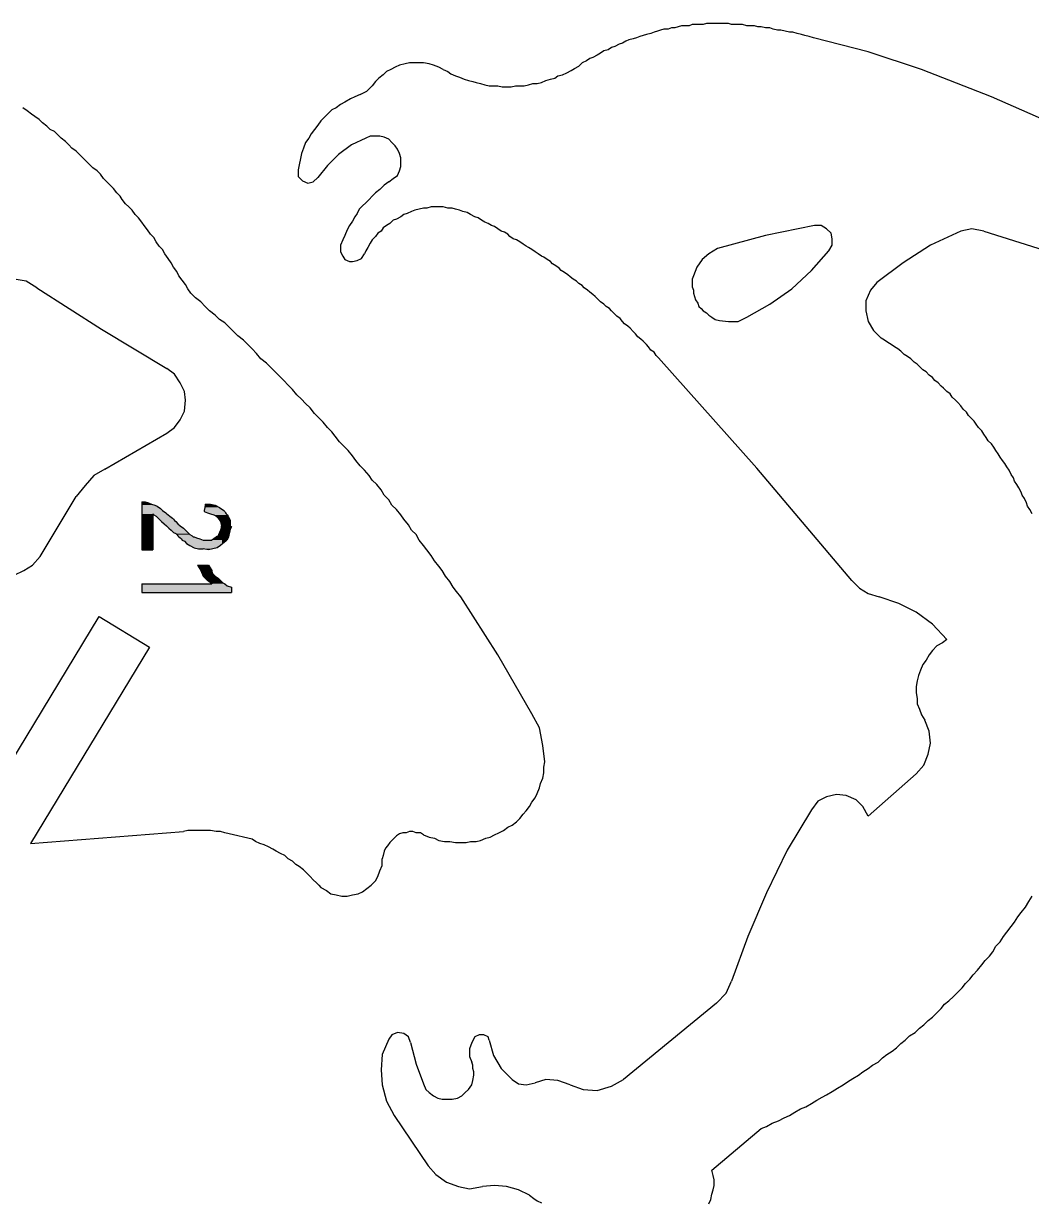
# Model space of a CAD drawing. Extents: x -1063 to 1100, y -467 to 441.
# Drawn here: x -859.1 to -705.3, y 81.2 to 260.9 of the extents above; entities that cross this region are included whole.
import ezdxf

# ---------------------------------------------------------------- set-up
doc = ezdxf.new("R2010")
doc.units = 0
doc.layers.add('H', color=7, linetype='CONTINUOUS')
doc.layers.add('P', color=250, linetype='CONTINUOUS')

# ---------------------------------------------------------------- blocks, each defined once
blk = doc.blocks.new('*U235')
at = {"layer": 'H', "color": 0, "linetype": 'CONTINUOUS'}
for p, q in [((-841.02, 187.93), (-840.52, 187.93)), ((-841.02, 187.93), (-841.02, 187.76)), ((-841.02, 187.76), (-841.02, 187.59)), ((-841.02, 187.59), (-841.02, 187.43)), ((-841.02, 187.43), (-841.02, 187.26)), ((-841.02, 187.26), (-841.02, 186.93)), ((-840.52, 187.93), (-840.02, 187.76)), ((-840.02, 187.76), (-839.52, 187.59)), ((-839.52, 187.59), (-839.02, 187.43)), ((-839.02, 187.43), (-838.68, 187.26)), ((-838.68, 187.26), (-838.18, 186.93)), ((-841.02, 186.93), (-841.02, 186.59)), ((-841.02, 186.59), (-841.02, 186.26)), ((-841.02, 186.26), (-841.02, 186.09)), ((-841.02, 186.09), (-841.02, 185.93)), ((-841.02, 185.93), (-841.02, 185.76)), ((-841.02, 185.76), (-841.02, 185.59)), ((-841.02, 185.59), (-841.02, 185.43)), ((-841.02, 185.43), (-841.02, 185.26)), ((-841.02, 185.26), (-841.02, 185.09)), ((-839.35, 186.09), (-839.35, 185.93)), ((-839.35, 186.09), (-839.18, 185.93)), ((-839.35, 185.93), (-839.35, 185.76)), ((-839.35, 185.76), (-839.35, 185.59)), ((-839.35, 185.59), (-839.35, 185.43)), ((-839.35, 185.43), (-839.35, 185.26)), ((-839.35, 185.26), (-839.35, 185.09)), ((-839.18, 185.93), (-838.85, 185.76)), ((-838.85, 185.76), (-838.68, 185.59)), ((-838.68, 185.59), (-838.52, 185.43)), ((-838.52, 185.43), (-838.35, 185.26)), ((-838.35, 185.26), (-838.18, 185.09)), ((-838.18, 186.93), (-837.85, 186.59)), ((-837.85, 186.59), (-837.35, 186.26)), ((-837.35, 186.26), (-837.18, 186.09)), ((-837.18, 186.09), (-837.02, 185.93)), ((-837.02, 185.93), (-836.77, 185.76)), ((-836.77, 185.76), (-836.52, 185.59)), ((-836.52, 185.59), (-836.35, 185.43)), ((-836.35, 185.43), (-836.18, 185.26)), ((-836.18, 185.26), (-836.02, 185.09)), ((-841.02, 185.09), (-841.02, 184.93)), ((-841.02, 184.93), (-841.02, 184.59)), ((-841.02, 184.59), (-841.02, 184.26)), ((-841.02, 184.26), (-841.02, 183.93)), ((-841.02, 183.93), (-841.02, 183.59)), ((-841.02, 183.59), (-841.02, 183.26)), ((-839.35, 185.09), (-839.35, 184.93)), ((-839.35, 184.93), (-839.35, 184.59)), ((-839.35, 184.59), (-839.35, 184.26)), ((-839.35, 184.26), (-839.35, 183.93)), ((-839.35, 183.93), (-839.35, 183.59)), ((-839.35, 183.59), (-839.35, 183.26)), ((-838.18, 185.09), (-838, 184.93)), ((-838, 184.93), (-837.63, 184.59)), ((-837.63, 184.59), (-837.26, 184.26)), ((-837.26, 184.26), (-836.89, 183.93)), ((-836.89, 183.93), (-836.52, 183.59)), ((-836.52, 183.59), (-836.18, 183.26)), ((-836.02, 185.09), (-835.85, 184.93)), ((-835.85, 184.93), (-835.52, 184.59)), ((-835.52, 184.59), (-835.18, 184.26)), ((-835.18, 184.26), (-834.68, 183.93)), ((-834.68, 183.93), (-834.35, 183.59)), ((-834.35, 183.59), (-834.02, 183.26)), ((-829.02, 183.59), (-829.18, 183.26)), ((-828.93, 183.93), (-829.02, 183.59)), ((-828.85, 184.26), (-828.93, 183.93)), ((-828.83, 183.93), (-828.85, 184.26)), ((-828.83, 183.93), (-828.81, 183.59)), ((-828.81, 183.59), (-828.79, 183.26)), ((-841.02, 183.26), (-841.02, 183.09)), ((-841.02, 183.09), (-841.02, 182.93)), ((-841.02, 182.93), (-841.02, 182.76)), ((-841.02, 182.76), (-841.02, 182.59)), ((-841.02, 182.59), (-841.02, 182.43)), ((-841.02, 182.43), (-841.02, 182.26)), ((-841.02, 182.26), (-841.02, 182.09)), ((-841.02, 182.09), (-841.02, 181.93)), ((-841.02, 181.93), (-841.02, 181.59)), ((-841.02, 181.59), (-841.02, 181.26)), ((-839.35, 183.26), (-839.35, 183.09)), ((-839.35, 183.09), (-839.35, 182.93)), ((-839.35, 182.93), (-839.35, 182.76)), ((-839.35, 182.76), (-839.35, 182.59)), ((-839.35, 182.59), (-839.35, 182.43)), ((-839.35, 182.43), (-839.35, 182.26)), ((-839.35, 182.26), (-839.35, 182.09)), ((-839.35, 182.09), (-839.35, 181.93)), ((-839.35, 181.93), (-839.35, 181.59)), ((-839.35, 181.59), (-839.35, 181.26)), ((-836.18, 183.26), (-835.85, 183.09)), ((-835.85, 183.09), (-835.68, 182.93)), ((-835.68, 182.93), (-835.52, 182.76)), ((-835.52, 182.76), (-835.35, 182.59)), ((-835.35, 182.59), (-835.18, 182.43)), ((-835.18, 182.43), (-835.02, 182.26)), ((-835.02, 182.26), (-834.85, 182.09)), ((-834.85, 182.09), (-834.52, 181.93)), ((-834.52, 181.93), (-834.18, 181.59)), ((-834.18, 181.59), (-833.68, 181.26)), ((-834.02, 183.26), (-833.85, 183.09)), ((-833.85, 183.09), (-833.68, 182.93)), ((-833.68, 182.93), (-833.35, 182.76)), ((-833.35, 182.76), (-833.18, 182.59)), ((-833.18, 182.59), (-833.02, 182.59)), ((-833.02, 182.59), (-832.68, 182.43)), ((-832.68, 182.43), (-832.18, 182.26)), ((-832.18, 182.26), (-831.68, 182.09)), ((-831.68, 182.09), (-831.35, 182.09)), ((-831.35, 182.09), (-830.85, 182.09)), ((-830.85, 182.09), (-830.35, 182.09)), ((-830.02, 182.26), (-830.35, 182.09)), ((-829.85, 182.43), (-830.02, 182.26)), ((-829.68, 182.59), (-829.85, 182.43)), ((-829.35, 182.76), (-829.68, 182.59)), ((-829.3, 182.93), (-829.35, 182.76)), ((-829.24, 183.09), (-829.3, 182.93)), ((-829.18, 183.26), (-829.24, 183.09)), ((-828.68, 181.59), (-829.02, 181.26)), ((-828.79, 183.26), (-828.78, 183.09)), ((-828.78, 183.09), (-828.77, 182.93)), ((-828.77, 182.93), (-828.76, 182.76)), ((-828.76, 182.76), (-828.75, 182.59)), ((-828.75, 182.59), (-828.74, 182.43)), ((-828.74, 182.43), (-828.73, 182.26)), ((-828.73, 182.26), (-828.72, 182.09)), ((-828.72, 182.09), (-828.7, 181.93)), ((-828.7, 181.93), (-828.68, 181.59)), ((-841.02, 181.26), (-841.02, 180.93)), ((-841.02, 180.93), (-841.02, 180.76)), ((-841.02, 180.76), (-841.02, 180.59)), ((-841.02, 180.59), (-839.35, 180.59)), ((-839.35, 181.26), (-839.35, 180.93)), ((-839.35, 180.93), (-839.35, 180.76)), ((-839.35, 180.76), (-839.35, 180.59)), ((-833.68, 181.26), (-833.02, 180.93)), ((-833.02, 180.93), (-832.35, 180.76)), ((-832.35, 180.76), (-831.68, 180.76)), ((-830.85, 180.59), (-831.68, 180.76)), ((-830.18, 180.76), (-830.85, 180.59)), ((-829.52, 180.93), (-830.18, 180.76)), ((-829.02, 181.26), (-829.52, 180.93))]:
    blk.add_line(p, q, dxfattribs=at)
for points in [[(-841.02, 187.93), (-841.02, 187.93), (-840.52, 187.93)], [(-841.02, 187.93), (-841.02, 187.76), (-840.02, 187.76)], [(-841.02, 187.76), (-841.02, 187.59), (-839.52, 187.59)], [(-841.02, 187.59), (-841.02, 187.43), (-839.02, 187.43)], [(-841.02, 187.43), (-841.02, 187.26), (-838.68, 187.26)], [(-841.02, 187.26), (-841.02, 186.93), (-838.18, 186.93)], [(-841.02, 186.93), (-841.02, 186.59), (-837.85, 186.59)], [(-841.02, 186.59), (-841.02, 186.26), (-837.35, 186.26)], [(-841.02, 186.26), (-841.02, 186.09), (-837.18, 186.09)], [(-841.02, 186.09), (-841.02, 185.93), (-839.35, 185.93)], [(-841.02, 185.93), (-841.02, 185.76), (-839.35, 185.76)], [(-841.02, 185.76), (-841.02, 185.59), (-839.35, 185.59)], [(-841.02, 185.59), (-841.02, 185.43), (-839.35, 185.43)], [(-841.02, 185.43), (-841.02, 185.26), (-839.35, 185.26)], [(-841.02, 185.26), (-841.02, 185.09), (-839.35, 185.09)], [(-839.35, 186.09), (-839.18, 185.93), (-837.02, 185.93)], [(-839.18, 185.93), (-838.85, 185.76), (-836.77, 185.76)], [(-838.85, 185.76), (-838.68, 185.59), (-836.52, 185.59)], [(-838.68, 185.59), (-838.52, 185.43), (-836.35, 185.43)], [(-838.52, 185.43), (-838.35, 185.26), (-836.18, 185.26)], [(-838.35, 185.26), (-838.18, 185.09), (-836.02, 185.09)], [(-841.02, 185.09), (-841.02, 184.93), (-839.35, 184.93)], [(-841.02, 184.93), (-841.02, 184.59), (-839.35, 184.59)], [(-841.02, 184.59), (-841.02, 184.26), (-839.35, 184.26)], [(-841.02, 184.26), (-841.02, 183.93), (-839.35, 183.93)], [(-841.02, 183.93), (-841.02, 183.59), (-839.35, 183.59)], [(-841.02, 183.59), (-841.02, 183.26), (-839.35, 183.26)], [(-838.18, 185.09), (-838, 184.93), (-835.85, 184.93)], [(-838, 184.93), (-837.63, 184.59), (-835.52, 184.59)], [(-837.63, 184.59), (-837.26, 184.26), (-835.18, 184.26)], [(-837.26, 184.26), (-836.89, 183.93), (-834.68, 183.93)], [(-836.89, 183.93), (-836.52, 183.59), (-834.35, 183.59)], [(-836.52, 183.59), (-836.18, 183.26), (-834.02, 183.26)], [(-829.02, 183.59), (-829.18, 183.26), (-828.79, 183.26)], [(-828.93, 183.93), (-829.02, 183.59), (-828.81, 183.59)], [(-828.85, 184.26), (-828.93, 183.93), (-828.83, 183.93)], [(-841.02, 183.26), (-841.02, 183.09), (-839.35, 183.09)], [(-841.02, 183.09), (-841.02, 182.93), (-839.35, 182.93)], [(-841.02, 182.93), (-841.02, 182.76), (-839.35, 182.76)], [(-841.02, 182.76), (-841.02, 182.59), (-839.35, 182.59)], [(-841.02, 182.59), (-841.02, 182.43), (-839.35, 182.43)], [(-841.02, 182.43), (-841.02, 182.26), (-839.35, 182.26)], [(-841.02, 182.26), (-841.02, 182.09), (-839.35, 182.09)], [(-841.02, 182.09), (-841.02, 181.93), (-839.35, 181.93)], [(-841.02, 181.93), (-841.02, 181.59), (-839.35, 181.59)], [(-841.02, 181.59), (-841.02, 181.26), (-839.35, 181.26)], [(-836.18, 183.26), (-835.85, 183.09), (-833.85, 183.09)], [(-835.85, 183.09), (-835.68, 182.93), (-833.68, 182.93)], [(-835.68, 182.93), (-835.52, 182.76), (-833.35, 182.76)], [(-835.52, 182.76), (-835.35, 182.59), (-833.18, 182.59)], [(-835.35, 182.59), (-835.18, 182.43), (-832.68, 182.43)], [(-835.18, 182.43), (-835.02, 182.26), (-832.18, 182.26)], [(-835.02, 182.26), (-834.85, 182.09), (-831.68, 182.09)], [(-834.85, 182.09), (-834.52, 181.93), (-828.7, 181.93)], [(-834.52, 181.93), (-834.18, 181.59), (-828.68, 181.59)], [(-834.18, 181.59), (-833.68, 181.26), (-829.02, 181.26)], [(-833.18, 182.59), (-833.18, 182.59), (-833.02, 182.59)], [(-831.68, 182.09), (-831.68, 182.09), (-831.35, 182.09)], [(-831.35, 182.09), (-831.35, 182.09), (-830.85, 182.09)], [(-830.85, 182.09), (-830.85, 182.09), (-830.35, 182.09)], [(-830.02, 182.26), (-830.35, 182.09), (-828.72, 182.09)], [(-829.85, 182.43), (-830.02, 182.26), (-828.73, 182.26)], [(-829.68, 182.59), (-829.85, 182.43), (-828.74, 182.43)], [(-829.35, 182.76), (-829.68, 182.59), (-828.75, 182.59)], [(-829.3, 182.93), (-829.35, 182.76), (-828.76, 182.76)], [(-829.24, 183.09), (-829.3, 182.93), (-828.77, 182.93)], [(-829.18, 183.26), (-829.24, 183.09), (-828.78, 183.09)], [(-841.02, 181.26), (-841.02, 180.93), (-839.35, 180.93)], [(-841.02, 180.93), (-841.02, 180.76), (-839.35, 180.76)], [(-841.02, 180.76), (-841.02, 180.59), (-839.35, 180.59)], [(-841.02, 180.59), (-841.02, 180.59), (-839.35, 180.59)], [(-833.68, 181.26), (-833.02, 180.93), (-829.52, 180.93)], [(-833.02, 180.93), (-832.35, 180.76), (-830.18, 180.76)], [(-832.35, 180.76), (-832.35, 180.76), (-831.68, 180.76)]]:
    blk.add_solid(points, dxfattribs=at)
at = {"layer": 'H', "color": 0, "linetype": 'CONTINUOUS', "extrusion": (0, 0, -1)}
for points in [[(841.02, 187.93), (840.52, 187.93), (840.02, 187.76)], [(841.02, 187.76), (840.02, 187.76), (839.52, 187.59)], [(841.02, 187.59), (839.52, 187.59), (839.02, 187.43)], [(841.02, 187.43), (839.02, 187.43), (838.68, 187.26)], [(841.02, 187.26), (838.68, 187.26), (838.18, 186.93)], [(841.02, 186.93), (838.18, 186.93), (837.85, 186.59)], [(841.02, 186.59), (837.85, 186.59), (837.35, 186.26)], [(841.02, 186.26), (837.35, 186.26), (837.18, 186.09)], [(841.02, 186.09), (839.35, 186.09), (839.35, 185.93)], [(841.02, 185.93), (839.35, 185.93), (839.35, 185.76)], [(841.02, 185.76), (839.35, 185.76), (839.35, 185.59)], [(841.02, 185.59), (839.35, 185.59), (839.35, 185.43)], [(841.02, 185.43), (839.35, 185.43), (839.35, 185.26)], [(841.02, 185.26), (839.35, 185.26), (839.35, 185.09)], [(839.35, 186.09), (837.18, 186.09), (837.02, 185.93)], [(839.18, 185.93), (837.02, 185.93), (836.77, 185.76)], [(838.85, 185.76), (836.77, 185.76), (836.52, 185.59)], [(838.68, 185.59), (836.52, 185.59), (836.35, 185.43)], [(838.52, 185.43), (836.35, 185.43), (836.18, 185.26)], [(838.35, 185.26), (836.18, 185.26), (836.02, 185.09)], [(841.02, 185.09), (839.35, 185.09), (839.35, 184.93)], [(841.02, 184.93), (839.35, 184.93), (839.35, 184.59)], [(841.02, 184.59), (839.35, 184.59), (839.35, 184.26)], [(841.02, 184.26), (839.35, 184.26), (839.35, 183.93)], [(841.02, 183.93), (839.35, 183.93), (839.35, 183.59)], [(841.02, 183.59), (839.35, 183.59), (839.35, 183.26)], [(838.18, 185.09), (836.02, 185.09), (835.85, 184.93)], [(838, 184.93), (835.85, 184.93), (835.52, 184.59)], [(837.63, 184.59), (835.52, 184.59), (835.18, 184.26)], [(837.26, 184.26), (835.18, 184.26), (834.68, 183.93)], [(836.89, 183.93), (834.68, 183.93), (834.35, 183.59)], [(836.52, 183.59), (834.35, 183.59), (834.02, 183.26)], [(829.02, 183.59), (828.81, 183.59), (828.79, 183.26)], [(828.93, 183.93), (828.83, 183.93), (828.81, 183.59)], [(841.02, 183.26), (839.35, 183.26), (839.35, 183.09)], [(841.02, 183.09), (839.35, 183.09), (839.35, 182.93)], [(841.02, 182.93), (839.35, 182.93), (839.35, 182.76)], [(841.02, 182.76), (839.35, 182.76), (839.35, 182.59)], [(841.02, 182.59), (839.35, 182.59), (839.35, 182.43)], [(841.02, 182.43), (839.35, 182.43), (839.35, 182.26)], [(841.02, 182.26), (839.35, 182.26), (839.35, 182.09)], [(841.02, 182.09), (839.35, 182.09), (839.35, 181.93)], [(841.02, 181.93), (839.35, 181.93), (839.35, 181.59)], [(841.02, 181.59), (839.35, 181.59), (839.35, 181.26)], [(836.18, 183.26), (834.02, 183.26), (833.85, 183.09)], [(835.85, 183.09), (833.85, 183.09), (833.68, 182.93)], [(835.68, 182.93), (833.68, 182.93), (833.35, 182.76)], [(835.52, 182.76), (833.35, 182.76), (833.18, 182.59)], [(835.35, 182.59), (833.02, 182.59), (832.68, 182.43)], [(835.18, 182.43), (832.68, 182.43), (832.18, 182.26)], [(835.02, 182.26), (832.18, 182.26), (831.68, 182.09)], [(834.85, 182.09), (828.72, 182.09), (828.7, 181.93)], [(834.52, 181.93), (828.7, 181.93), (828.68, 181.59)], [(834.18, 181.59), (828.68, 181.59), (829.02, 181.26)], [(830.02, 182.26), (828.73, 182.26), (828.72, 182.09)], [(829.85, 182.43), (828.74, 182.43), (828.73, 182.26)], [(829.68, 182.59), (828.75, 182.59), (828.74, 182.43)], [(829.35, 182.76), (828.76, 182.76), (828.75, 182.59)], [(829.3, 182.93), (828.77, 182.93), (828.76, 182.76)], [(829.24, 183.09), (828.78, 183.09), (828.77, 182.93)], [(829.18, 183.26), (828.79, 183.26), (828.78, 183.09)], [(841.02, 181.26), (839.35, 181.26), (839.35, 180.93)], [(841.02, 180.93), (839.35, 180.93), (839.35, 180.76)], [(841.02, 180.76), (839.35, 180.76), (839.35, 180.59)], [(833.68, 181.26), (829.02, 181.26), (829.52, 180.93)], [(833.02, 180.93), (829.52, 180.93), (830.18, 180.76)], [(831.68, 180.76), (830.18, 180.76), (830.85, 180.59)]]:
    blk.add_solid(points, dxfattribs=at)
blk = doc.blocks.new('*U236')
at = {"layer": 'H', "color": 0, "linetype": 'CONTINUOUS'}
for p, q in [((-831.42, 187.09), (-831.49, 186.59)), ((-831.37, 187.43), (-831.42, 187.09)), ((-831.35, 187.59), (-831.37, 187.43)), ((-831.35, 187.59), (-830.52, 187.59)), ((-830.52, 187.59), (-829.85, 187.43)), ((-829.85, 187.43), (-829.18, 187.09)), ((-829.18, 187.09), (-828.52, 186.59)), ((-831.49, 186.59), (-831.52, 186.43)), ((-831.52, 186.43), (-831.02, 186.26)), ((-831.02, 186.26), (-830.52, 186.09)), ((-830.52, 186.09), (-830.02, 185.93)), ((-830.02, 185.93), (-829.68, 185.76)), ((-829.68, 185.76), (-829.35, 185.43)), ((-829.35, 185.43), (-829.13, 185.09)), ((-828.52, 186.59), (-828.35, 186.43)), ((-828.35, 186.43), (-828.24, 186.26)), ((-828.24, 186.26), (-828.13, 186.09)), ((-828.13, 186.09), (-828.02, 185.93)), ((-828.02, 185.93), (-827.85, 185.76)), ((-827.85, 185.76), (-827.68, 185.43)), ((-827.68, 185.43), (-827.52, 185.09)), ((-829.13, 185.09), (-829.02, 184.93)), ((-829.02, 184.93), (-828.85, 184.26)), ((-828.85, 184.26), (-828.85, 184.09)), ((-828.85, 184.09), (-828.85, 183.76)), ((-828.85, 183.76), (-828.85, 183.43)), ((-828.85, 183.43), (-828.68, 183.09)), ((-827.6, 183.43), (-827.68, 183.09)), ((-827.52, 183.76), (-827.6, 183.43)), ((-827.52, 185.09), (-827.52, 184.93)), ((-827.52, 184.93), (-827.52, 184.26)), ((-827.52, 184.26), (-827.35, 184.09)), ((-827.35, 184.09), (-827.52, 183.76)), ((-828.68, 183.09), (-828.68, 182.59)), ((-828.68, 182.59), (-828.68, 182.43)), ((-828.68, 182.43), (-828.68, 182.09)), ((-828.68, 182.09), (-828.68, 181.93)), ((-828.18, 181.93), (-828.68, 181.59)), ((-828.68, 181.59), (-828.68, 181.93)), ((-828.07, 182.09), (-828.18, 181.93)), ((-827.85, 182.43), (-828.07, 182.09)), ((-827.81, 182.59), (-827.85, 182.43)), ((-827.68, 183.09), (-827.81, 182.59))]:
    blk.add_line(p, q, dxfattribs=at)
for points in [[(-831.42, 187.09), (-831.49, 186.59), (-828.52, 186.59)], [(-831.37, 187.43), (-831.42, 187.09), (-829.18, 187.09)], [(-831.35, 187.59), (-831.37, 187.43), (-829.85, 187.43)], [(-831.35, 187.59), (-831.35, 187.59), (-830.52, 187.59)], [(-831.49, 186.59), (-831.52, 186.43), (-828.35, 186.43)], [(-831.52, 186.43), (-831.02, 186.26), (-828.24, 186.26)], [(-831.02, 186.26), (-830.52, 186.09), (-828.13, 186.09)], [(-830.52, 186.09), (-830.02, 185.93), (-828.02, 185.93)], [(-830.02, 185.93), (-829.68, 185.76), (-827.85, 185.76)], [(-829.68, 185.76), (-829.35, 185.43), (-827.68, 185.43)], [(-829.35, 185.43), (-829.13, 185.09), (-827.52, 185.09)], [(-829.13, 185.09), (-829.02, 184.93), (-827.52, 184.93)], [(-829.02, 184.93), (-828.85, 184.26), (-827.52, 184.26)], [(-828.85, 184.26), (-828.85, 184.09), (-827.35, 184.09)], [(-828.85, 184.09), (-828.85, 183.76), (-827.52, 183.76)], [(-828.85, 183.76), (-828.85, 183.43), (-827.6, 183.43)], [(-828.85, 183.43), (-828.68, 183.09), (-827.68, 183.09)], [(-828.68, 183.09), (-828.68, 182.59), (-827.81, 182.59)], [(-828.68, 182.59), (-828.68, 182.43), (-827.85, 182.43)], [(-828.68, 182.43), (-828.68, 182.09), (-828.07, 182.09)], [(-828.68, 182.09), (-828.68, 181.93), (-828.18, 181.93)]]:
    blk.add_solid(points, dxfattribs=at)
at = {"layer": 'H', "color": 0, "linetype": 'CONTINUOUS', "extrusion": (0, 0, -1)}
for points in [[(831.42, 187.09), (829.18, 187.09), (828.52, 186.59)], [(831.37, 187.43), (829.85, 187.43), (829.18, 187.09)], [(831.35, 187.59), (830.52, 187.59), (829.85, 187.43)], [(831.52, 186.43), (828.35, 186.43), (828.24, 186.26)], [(831.49, 186.59), (828.52, 186.59), (828.35, 186.43)], [(831.02, 186.26), (828.24, 186.26), (828.13, 186.09)], [(830.52, 186.09), (828.13, 186.09), (828.02, 185.93)], [(830.02, 185.93), (828.02, 185.93), (827.85, 185.76)], [(829.68, 185.76), (827.85, 185.76), (827.68, 185.43)], [(829.35, 185.43), (827.68, 185.43), (827.52, 185.09)], [(829.13, 185.09), (827.52, 185.09), (827.52, 184.93)], [(829.02, 184.93), (827.52, 184.93), (827.52, 184.26)], [(828.85, 184.26), (827.52, 184.26), (827.35, 184.09)], [(828.85, 184.09), (827.35, 184.09), (827.52, 183.76)], [(828.85, 183.76), (827.52, 183.76), (827.6, 183.43)], [(828.85, 183.43), (827.6, 183.43), (827.68, 183.09)], [(828.68, 183.09), (827.68, 183.09), (827.81, 182.59)], [(828.68, 182.59), (827.81, 182.59), (827.85, 182.43)], [(828.68, 182.43), (827.85, 182.43), (828.07, 182.09)], [(828.68, 182.09), (828.07, 182.09), (828.18, 181.93)], [(828.68, 181.93), (828.18, 181.93), (828.68, 181.59)]]:
    blk.add_solid(points, dxfattribs=at)
blk = doc.blocks.new('*U237')
at = {"layer": 'H', "color": 0, "linetype": 'CONTINUOUS'}
for p, q in [((-832.52, 178.26), (-830.85, 178.26)), ((-832.52, 178.26), (-832.02, 177.43)), ((-830.85, 178.26), (-830.35, 177.43)), ((-832.02, 177.43), (-831.68, 176.59)), ((-831.68, 176.59), (-831.02, 175.93)), ((-830.35, 177.43), (-830.35, 176.59)), ((-830.35, 176.59), (-830.35, 175.93)), ((-830.35, 175.43), (-831.02, 175.93)), ((-830.35, 175.93), (-830.35, 175.43))]:
    blk.add_line(p, q, dxfattribs=at)
for points in [[(-832.52, 178.26), (-832.52, 178.26), (-830.85, 178.26)], [(-832.52, 178.26), (-832.02, 177.43), (-830.35, 177.43)], [(-832.02, 177.43), (-831.68, 176.59), (-830.35, 176.59)], [(-831.68, 176.59), (-831.02, 175.93), (-830.35, 175.93)]]:
    blk.add_solid(points, dxfattribs=at)
at = {"layer": 'H', "color": 0, "linetype": 'CONTINUOUS', "extrusion": (0, 0, -1)}
for points in [[(832.52, 178.26), (830.85, 178.26), (830.35, 177.43)], [(832.02, 177.43), (830.35, 177.43), (830.35, 176.59)], [(831.68, 176.59), (830.35, 176.59), (830.35, 175.93)], [(831.02, 175.93), (830.35, 175.93), (830.35, 175.43)]]:
    blk.add_solid(points, dxfattribs=at)
blk = doc.blocks.new('*U238')
at = {"layer": 'H', "color": 0, "linetype": 'CONTINUOUS'}
for p, q in [((-830.35, 177.43), (-830.35, 176.93)), ((-830.18, 176.93), (-830.35, 177.43)), ((-830.35, 176.93), (-830.35, 176.59)), ((-830.35, 176.59), (-830.35, 176.26)), ((-830.35, 176.26), (-830.35, 175.93)), ((-830.18, 176.93), (-829.85, 176.59)), ((-829.85, 176.59), (-829.35, 176.26)), ((-829.35, 176.26), (-829.02, 175.93)), ((-841.02, 175.43), (-830.35, 175.43)), ((-841.02, 175.43), (-841.02, 175.09)), ((-841.02, 175.09), (-841.02, 174.93)), ((-841.02, 174.93), (-841.02, 174.09)), ((-830.35, 175.93), (-830.35, 175.59)), ((-830.35, 175.59), (-830.35, 175.43)), ((-829.02, 175.93), (-828.68, 175.59)), ((-828.68, 175.59), (-828.35, 175.43)), ((-828.35, 175.43), (-828.02, 175.09)), ((-828.02, 175.09), (-827.35, 174.93)), ((-827.35, 174.93), (-827.35, 174.09)), ((-841.02, 174.09), (-827.35, 174.09))]:
    blk.add_line(p, q, dxfattribs=at)
for points in [[(-830.35, 177.43), (-830.35, 176.93), (-830.18, 176.93)], [(-830.35, 176.93), (-830.35, 176.59), (-829.85, 176.59)], [(-830.35, 176.59), (-830.35, 176.26), (-829.35, 176.26)], [(-830.35, 176.26), (-830.35, 175.93), (-829.02, 175.93)], [(-841.02, 175.43), (-841.02, 175.43), (-830.35, 175.43)], [(-841.02, 175.43), (-841.02, 175.09), (-828.02, 175.09)], [(-841.02, 175.09), (-841.02, 174.93), (-827.35, 174.93)], [(-841.02, 174.93), (-841.02, 174.09), (-827.35, 174.09)], [(-830.35, 175.93), (-830.35, 175.59), (-828.68, 175.59)], [(-830.35, 175.59), (-830.35, 175.43), (-828.35, 175.43)], [(-841.02, 174.09), (-841.02, 174.09), (-827.35, 174.09)]]:
    blk.add_solid(points, dxfattribs=at)
at = {"layer": 'H', "color": 0, "linetype": 'CONTINUOUS', "extrusion": (0, 0, -1)}
for points in [[(830.35, 176.93), (830.18, 176.93), (829.85, 176.59)], [(830.35, 176.59), (829.85, 176.59), (829.35, 176.26)], [(830.35, 176.26), (829.35, 176.26), (829.02, 175.93)], [(841.02, 175.43), (828.35, 175.43), (828.02, 175.09)], [(841.02, 175.09), (828.02, 175.09), (827.35, 174.93)], [(841.02, 174.93), (827.35, 174.93), (827.35, 174.09)], [(830.35, 175.93), (829.02, 175.93), (828.68, 175.59)], [(830.35, 175.59), (828.68, 175.59), (828.35, 175.43)]]:
    blk.add_solid(points, dxfattribs=at)

msp = doc.modelspace()

# ---------------------------------------------------------------- linework, layer by layer
at = {"layer": 'P', "color": 0, "linetype": 'CONTINUOUS'}
for points in [[(-700.85, 245.09), (-711.35, 249.76), (-722.02, 253.93), (-730.18, 256.59), (-738.52, 258.76), (-739.18, 258.93), (-739.85, 259.09), (-740.35, 259.26), (-741.02, 259.43), (-741.68, 259.59), (-742.18, 259.59), (-742.85, 259.76), (-743.52, 259.93), (-744.02, 259.93), (-744.68, 260.09), (-745.18, 260.26), (-745.85, 260.26), (-746.52, 260.43), (-747.02, 260.43), (-747.52, 260.59), (-748.18, 260.59), (-748.68, 260.59), (-749.35, 260.76), (-749.85, 260.76), (-750.35, 260.76), (-751.02, 260.76), (-751.52, 260.93), (-752.18, 260.93), (-752.68, 260.93), (-753.18, 260.93), (-753.68, 260.93), (-754.35, 260.93), (-754.85, 260.93), (-755.35, 260.76), (-755.85, 260.76), (-756.52, 260.76), (-757.02, 260.76), (-757.52, 260.59), (-758.02, 260.59), (-758.68, 260.59), (-759.18, 260.43), (-759.68, 260.26), (-760.18, 260.26), (-760.68, 260.09), (-761.35, 260.09), (-761.85, 259.93), (-762.35, 259.76), (-762.85, 259.59), (-763.35, 259.43), (-764.02, 259.26), (-764.52, 259.09), (-765.02, 258.93), (-765.52, 258.76), (-766.02, 258.59), (-766.68, 258.43), (-767.18, 258.26), (-767.68, 257.93), (-768.18, 257.76), (-768.85, 257.43), (-769.35, 257.26), (-769.85, 256.93), (-770.52, 256.76), (-771.02, 256.43), (-771.52, 256.09), (-772.18, 255.76), (-772.68, 255.59), (-773.18, 255.26), (-773.85, 254.93), (-774.35, 254.43)], [(-795.02, 253.93), (-795.68, 254.26), (-796.52, 254.59), (-797.18, 254.76), (-798.02, 254.93), (-798.68, 254.93), (-799.52, 254.93), (-800.18, 254.93), (-800.85, 254.76), (-801.68, 254.59), (-802.35, 254.26), (-803.02, 253.93), (-803.68, 253.59), (-804.18, 253.09), (-804.85, 252.59), (-805.35, 252.09), (-805.85, 251.43)], [(-795.02, 253.93), (-794.35, 253.59), (-793.85, 253.26), (-793.18, 252.93), (-792.52, 252.76), (-791.85, 252.43), (-791.18, 252.26), (-790.52, 252.09), (-790.02, 251.93), (-789.35, 251.76), (-788.68, 251.59), (-788.02, 251.43), (-787.35, 251.43), (-786.68, 251.43), (-786.02, 251.26), (-785.35, 251.26), (-784.68, 251.26), (-784.02, 251.43), (-783.35, 251.43), (-782.68, 251.43), (-782.02, 251.59), (-781.35, 251.76), (-780.68, 251.76), (-780.02, 251.93), (-779.35, 252.26), (-778.68, 252.43), (-778.02, 252.59), (-777.52, 252.93), (-776.85, 253.09), (-776.18, 253.43), (-775.52, 253.76), (-775.02, 254.09), (-774.35, 254.43)], [(-807.68, 250.09), (-808.52, 249.76), (-809.18, 249.43), (-810.02, 248.93), (-810.68, 248.59), (-811.35, 248.09), (-812.02, 247.76), (-812.68, 247.09), (-813.18, 246.59), (-813.68, 246.09), (-814.18, 245.43), (-814.68, 244.76), (-815.18, 244.09), (-815.52, 243.43), (-816.02, 242.76), (-816.35, 241.93), (-816.68, 241.09), (-817.18, 238.59), (-817.18, 237.59), (-816.52, 236.93), (-815.68, 236.59), (-814.85, 236.76), (-814.18, 237.43)], [(-807.68, 250.09), (-806.68, 250.59), (-805.85, 251.43)], [(-798.02, 137.09), (-797.18, 136.76), (-796.35, 136.59), (-795.68, 136.26), (-794.85, 136.09), (-794.02, 136.09), (-793.18, 135.93), (-792.35, 135.93), (-791.52, 135.93), (-790.85, 136.09), (-790.02, 136.09), (-789.35, 136.26), (-788.52, 136.59), (-787.85, 136.76), (-787.18, 137.09), (-786.52, 137.43), (-785.85, 137.76), (-785.18, 138.26), (-784.52, 138.59), (-783.85, 139.09), (-783.35, 139.59), (-782.85, 140.26), (-782.35, 140.76), (-781.85, 141.43), (-781.52, 142.09), (-781.02, 142.76), (-780.68, 143.43), (-780.35, 144.26), (-780.18, 144.93), (-779.85, 145.76), (-779.68, 146.59), (-779.68, 147.43), (-779.52, 148.26), (-779.85, 150.76), (-780.35, 153.43), (-781.52, 155.59), (-786.68, 164.59), (-792.35, 173.43), (-793.02, 174.26), (-793.52, 174.93), (-794.02, 175.76), (-794.68, 176.59), (-795.18, 177.43), (-795.68, 178.09), (-796.35, 178.93), (-796.85, 179.76), (-797.52, 180.59), (-798.02, 181.26), (-798.68, 182.09), (-799.18, 182.93), (-799.85, 183.59), (-800.35, 184.43), (-801.02, 185.26), (-801.52, 185.93), (-802.18, 186.76), (-802.85, 187.43), (-803.35, 188.26), (-804.02, 188.93), (-804.52, 189.76), (-805.18, 190.59), (-805.85, 191.26), (-806.35, 191.93), (-807.02, 192.76), (-807.68, 193.43), (-808.35, 194.26), (-808.85, 194.93), (-809.52, 195.76), (-810.18, 196.43), (-810.85, 197.09), (-811.52, 197.93), (-812.02, 198.59), (-812.68, 199.26), (-813.35, 200.09), (-814.02, 200.76), (-814.68, 201.43), (-815.35, 202.26), (-816.02, 202.93), (-816.68, 203.59), (-817.35, 204.26), (-818.02, 205.09), (-818.68, 205.76), (-819.35, 206.43), (-820.02, 207.09), (-820.68, 207.76), (-821.35, 208.43), (-822.02, 209.09), (-822.85, 209.76), (-823.52, 210.59), (-824.18, 211.26), (-824.85, 211.93), (-825.52, 212.59), (-826.35, 213.26), (-827.02, 213.93), (-827.68, 214.59), (-828.35, 215.26), (-829.18, 215.76), (-829.85, 216.43), (-830.68, 217.09), (-831.35, 217.76), (-832.02, 218.43), (-832.85, 219.09), (-833.52, 219.76), (-834.02, 220.43), (-834.35, 221.09), (-834.85, 221.76), (-835.35, 222.43), (-835.68, 223.09), (-836.18, 223.76), (-836.52, 224.43), (-837.02, 225.09), (-837.52, 225.76), (-837.85, 226.43), (-838.35, 226.93), (-838.85, 227.59), (-839.18, 228.26), (-839.68, 228.76), (-840.18, 229.43), (-840.68, 230.09), (-841.02, 230.59), (-841.52, 231.26), (-842.02, 231.76), (-842.52, 232.43), (-843.02, 232.93), (-843.52, 233.43), (-844.02, 234.09), (-844.35, 234.59), (-844.85, 235.09), (-845.35, 235.76), (-845.85, 236.26), (-846.35, 236.76), (-846.85, 237.26), (-847.35, 237.93), (-847.85, 238.43), (-848.52, 238.93), (-849.02, 239.43), (-849.52, 239.93), (-850.02, 240.43), (-850.52, 240.93), (-851.02, 241.43), (-851.68, 241.93), (-852.18, 242.43), (-852.68, 242.93), (-853.35, 243.43), (-853.85, 243.93), (-854.35, 244.43), (-855.02, 244.76), (-855.52, 245.26), (-856.18, 245.76), (-856.68, 246.26), (-857.35, 246.76), (-857.85, 247.09), (-858.52, 247.59), (-859.18, 248.09)], [(-806.85, 243.43), (-809.02, 242.43), (-811.02, 240.93), (-812.68, 239.26), (-814.18, 237.43)], [(-803.35, 236.76), (-802.68, 237.26), (-802.02, 237.76), (-801.68, 238.43), (-801.52, 239.09), (-801.52, 239.76), (-801.52, 240.43), (-801.68, 241.09), (-802.02, 241.76), (-802.35, 242.26), (-802.85, 242.76), (-803.35, 243.26), (-804.02, 243.59), (-804.68, 243.76), (-805.35, 243.76), (-806.18, 243.76), (-806.85, 243.43)], [(-803.35, 236.76), (-804.02, 236.26), (-804.68, 235.59), (-805.35, 235.09), (-805.85, 234.59), (-806.35, 234.09), (-806.85, 233.59), (-807.35, 233.09), (-807.85, 232.59), (-808.18, 231.93), (-808.52, 231.43), (-808.85, 230.76), (-809.35, 230.09), (-809.68, 229.43), (-810.02, 228.59), (-810.35, 227.93), (-810.68, 227.09), (-810.68, 226.59), (-810.68, 226.09), (-810.35, 225.43), (-810.02, 224.93), (-809.35, 224.59), (-808.85, 224.59), (-808.18, 224.76), (-807.52, 225.09), (-807.02, 225.76)], [(-790.18, 231.43), (-790.85, 231.76), (-791.35, 232.09), (-792.02, 232.26), (-792.52, 232.43), (-793.18, 232.59), (-793.68, 232.76), (-794.35, 232.76), (-795.02, 232.93), (-795.52, 232.93), (-796.18, 232.93), (-796.85, 232.93), (-797.52, 232.76), (-798.02, 232.76), (-798.68, 232.59), (-799.35, 232.43), (-799.85, 232.26), (-800.52, 231.93), (-801.02, 231.76), (-801.52, 231.43), (-802.18, 231.09), (-802.68, 230.93), (-803.18, 230.43), (-803.68, 230.09), (-804.18, 229.76), (-804.52, 229.26), (-805.02, 228.93), (-805.35, 228.43), (-805.85, 227.93), (-806.18, 227.43), (-806.52, 226.76), (-806.85, 226.26), (-807.02, 225.76)], [(-762.18, 209.93), (-762.52, 210.26), (-762.85, 210.76), (-763.35, 211.09), (-763.68, 211.59), (-764.02, 211.93), (-764.52, 212.43), (-764.85, 212.76), (-765.35, 213.09), (-765.68, 213.59), (-766.02, 213.93), (-766.52, 214.43), (-766.85, 214.76), (-767.35, 215.09), (-767.68, 215.43), (-768.02, 215.93), (-768.52, 216.26), (-768.85, 216.59), (-769.35, 217.09), (-769.68, 217.43), (-770.18, 217.76), (-770.52, 218.09), (-771.02, 218.43), (-771.35, 218.76), (-771.85, 219.26), (-772.18, 219.59), (-772.68, 219.93), (-773.02, 220.26), (-773.52, 220.59), (-773.85, 220.93), (-774.35, 221.26), (-774.68, 221.59), (-775.18, 221.93), (-775.68, 222.26), (-776.02, 222.59), (-776.52, 222.93), (-777.02, 223.26), (-777.35, 223.59), (-777.85, 223.93), (-778.35, 224.26), (-778.68, 224.59), (-779.18, 224.93), (-779.68, 225.26), (-780.02, 225.43), (-780.52, 225.76), (-781.02, 226.09), (-781.52, 226.43), (-782.02, 226.76), (-782.35, 226.93), (-782.85, 227.26), (-783.35, 227.59), (-783.85, 227.93), (-784.35, 228.09), (-784.85, 228.43), (-785.18, 228.76), (-785.68, 229.09), (-786.18, 229.26), (-786.68, 229.59), (-787.18, 229.93), (-787.68, 230.09), (-788.18, 230.43), (-788.68, 230.59), (-789.18, 230.93), (-789.68, 231.26), (-790.18, 231.43)], [(-738.35, 230.09), (-745.85, 228.59), (-753.18, 226.59), (-754.52, 225.76), (-755.52, 224.93), (-756.35, 223.76), (-756.85, 222.43), (-757.02, 221.93), (-757.02, 221.26), (-757.02, 220.76), (-756.85, 220.26), (-756.85, 219.76), (-756.68, 219.26), (-756.52, 218.76), (-756.18, 218.26), (-756.02, 217.76), (-755.68, 217.43), (-755.35, 217.09), (-754.85, 216.76), (-754.52, 216.43), (-754.02, 216.09), (-753.52, 215.76), (-752.85, 215.59), (-751.52, 215.43), (-750.02, 215.43), (-748.68, 216.09), (-745.18, 218.09), (-741.85, 220.43), (-738.85, 223.26), (-736.18, 226.26), (-735.68, 227.09), (-735.68, 228.09), (-735.85, 228.93), (-736.52, 229.59), (-737.35, 230.09), (-738.35, 230.09)], [(-716.02, 229.26), (-720.68, 227.09), (-724.85, 224.43), (-728.85, 221.43)], [(-712.52, 229.26), (-714.35, 229.59), (-716.02, 229.26)], [(-712.52, 229.26), (-701.52, 225.76), (-690.68, 222.43)], [(-857.02, 220.59), (-858.68, 221.59), (-860.52, 221.93), (-862.52, 221.93), (-868.35, 220.26), (-874.18, 218.43), (-875.35, 217.93), (-876.02, 217.59), (-876.52, 217.09), (-876.85, 216.59), (-877.35, 216.09), (-877.68, 215.43), (-877.85, 214.93), (-878.02, 214.26), (-878.18, 213.59), (-878.18, 212.93), (-878.18, 212.43), (-878.02, 211.76), (-877.85, 211.09), (-877.68, 210.43), (-877.35, 209.93), (-877.02, 209.26), (-876.52, 208.76)], [(-728.85, 221.43), (-729.85, 220.26), (-730.52, 218.59), (-730.52, 217.09), (-730.18, 215.43), (-729.35, 214.09), (-728.18, 212.93)], [(-857.02, 220.59), (-847.18, 214.26), (-837.18, 208.26)], [(-705.18, 186.09), (-705.52, 186.76), (-705.85, 187.26), (-706.02, 187.76), (-706.35, 188.43), (-706.68, 188.93), (-706.85, 189.43), (-707.18, 190.09), (-707.52, 190.59), (-707.85, 191.09), (-708.02, 191.59), (-708.35, 192.09), (-708.68, 192.76), (-709.02, 193.26), (-709.35, 193.76), (-709.68, 194.26), (-710.02, 194.76), (-710.35, 195.26), (-710.68, 195.76), (-711.02, 196.26), (-711.35, 196.76), (-711.85, 197.26), (-712.18, 197.76), (-712.52, 198.26), (-712.85, 198.76), (-713.35, 199.26), (-713.68, 199.76), (-714.02, 200.26), (-714.52, 200.76), (-714.85, 201.09), (-715.18, 201.59), (-715.68, 202.09), (-716.02, 202.59), (-716.52, 203.09), (-716.85, 203.43), (-717.35, 203.93), (-717.68, 204.43), (-718.18, 204.76), (-718.68, 205.26), (-719.02, 205.59), (-719.52, 206.09), (-720.02, 206.43), (-720.35, 206.93), (-720.85, 207.26), (-721.35, 207.76), (-721.85, 208.09), (-722.35, 208.59), (-722.68, 208.93), (-723.18, 209.26), (-723.68, 209.76), (-724.18, 210.09), (-724.68, 210.43), (-725.18, 210.93), (-725.68, 211.26), (-726.18, 211.59), (-726.68, 211.93), (-727.18, 212.26), (-727.68, 212.59), (-728.18, 212.93)], [(-732.68, 175.93), (-747.18, 193.09), (-762.18, 209.93)], [(-846.68, 192.93), (-837.18, 198.43), (-836.02, 199.26), (-835.18, 200.43), (-834.52, 201.76), (-834.35, 203.43), (-834.52, 204.76), (-835.18, 206.09), (-836.02, 207.43), (-837.18, 208.26)], [(-846.68, 192.93), (-848.35, 191.93), (-849.68, 190.43), (-851.02, 188.76)], [(-868.85, 184.26), (-868.85, 183.59), (-868.85, 182.93), (-868.85, 182.26), (-868.68, 181.76), (-868.52, 181.09), (-868.35, 180.59), (-868.02, 179.93), (-867.68, 179.43), (-867.35, 178.93), (-867.02, 178.43), (-866.52, 178.09), (-866.02, 177.59), (-865.52, 177.26), (-865.02, 177.09), (-864.35, 176.76), (-863.85, 176.59), (-862.18, 176.43), (-860.52, 176.76), (-859.02, 177.43), (-857.68, 178.26), (-856.52, 179.59), (-851.02, 188.76)], [(-732.68, 175.93), (-731.52, 174.76), (-730.18, 173.93), (-728.52, 173.43)], [(-718.18, 166.93), (-720.35, 169.26), (-722.85, 171.09), (-725.52, 172.43), (-728.52, 173.43)], [(-868.52, 135.76), (-847.52, 170.43), (-839.85, 165.76), (-858.02, 135.76), (-834.68, 137.59)], [(-718.18, 166.93), (-718.85, 166.43), (-719.68, 165.93), (-720.35, 165.26), (-720.85, 164.59), (-721.35, 163.76), (-721.85, 163.09), (-722.18, 162.26), (-722.52, 161.43), (-722.68, 160.59), (-722.85, 159.76), (-722.85, 158.76), (-722.68, 157.93), (-722.68, 157.09), (-722.35, 156.26), (-722.02, 155.43), (-721.52, 154.59)], [(-722.85, 146.43), (-721.68, 147.76), (-721.02, 149.43), (-720.68, 151.09), (-720.85, 152.93), (-721.52, 154.59)], [(-722.85, 146.43), (-730.18, 139.93), (-731.02, 141.43), (-732.02, 142.43), (-733.52, 143.09), (-735.02, 143.26), (-736.52, 142.93), (-737.85, 142.26), (-738.85, 140.93), (-742.52, 134.76), (-745.68, 128.26), (-748.52, 121.59), (-751.02, 114.76)], [(-814.35, 129.76), (-814.85, 130.26), (-815.35, 130.76), (-815.85, 131.26), (-816.35, 131.76), (-817.02, 132.26), (-817.52, 132.59), (-818.02, 133.09), (-818.68, 133.43), (-819.18, 133.93), (-819.85, 134.26), (-820.52, 134.59), (-821.02, 134.93), (-821.68, 135.26), (-822.35, 135.59), (-823.02, 135.76), (-823.68, 136.09), (-824.18, 136.43), (-824.85, 136.59), (-825.52, 136.76), (-826.35, 136.93), (-827.02, 137.09), (-827.68, 137.26), (-828.35, 137.43), (-829.02, 137.59), (-829.68, 137.59), (-830.52, 137.76), (-831.18, 137.76), (-831.85, 137.76), (-832.52, 137.76), (-833.35, 137.76), (-834.02, 137.76), (-834.68, 137.59)], [(-798.02, 137.09), (-798.52, 137.43), (-799.18, 137.43), (-799.68, 137.59), (-800.18, 137.59), (-800.68, 137.43), (-801.18, 137.43), (-801.68, 137.26), (-802.18, 136.93), (-802.52, 136.59), (-802.85, 136.26), (-803.18, 135.93), (-803.52, 135.43), (-803.85, 135.09), (-804.02, 134.59), (-804.18, 133.93), (-804.35, 133.43)], [(-814.35, 129.76), (-814.02, 129.43), (-813.68, 129.09), (-812.85, 128.59), (-812.18, 128.09), (-811.35, 127.93), (-810.52, 127.76), (-809.68, 127.76), (-808.85, 127.93), (-808.02, 128.09), (-807.35, 128.43), (-806.68, 128.93), (-806.02, 129.43), (-805.35, 130.09), (-805.02, 130.76), (-804.68, 131.59), (-804.35, 132.43), (-804.35, 132.93), (-804.35, 133.43)], [(-754.52, 80.76), (-754.18, 81.43), (-754.02, 82.26), (-753.85, 82.93), (-753.68, 83.59), (-753.68, 84.43), (-753.85, 85.09), (-754.02, 85.93), (-746.52, 92.26), (-745.68, 92.59), (-744.85, 93.09), (-743.85, 93.43), (-743.02, 93.93), (-742.18, 94.26), (-741.35, 94.76), (-740.52, 95.26), (-739.68, 95.59), (-738.85, 96.09), (-738.02, 96.59), (-737.18, 97.09), (-736.52, 97.43), (-735.68, 97.93), (-734.85, 98.43), (-734.02, 98.93), (-733.35, 99.43), (-732.52, 99.93), (-731.68, 100.43), (-731.02, 100.93), (-730.18, 101.43), (-729.52, 101.93), (-728.68, 102.43), (-728.02, 103.09), (-727.35, 103.59), (-726.52, 104.09), (-725.85, 104.59), (-725.18, 105.26), (-724.52, 105.76), (-723.85, 106.43), (-723.02, 106.93), (-722.35, 107.59), (-721.68, 108.09), (-721.02, 108.76), (-720.35, 109.26), (-719.68, 109.93), (-719.02, 110.59), (-718.52, 111.26), (-717.85, 111.76), (-717.18, 112.43), (-716.52, 113.09), (-715.85, 113.76), (-715.35, 114.43), (-714.68, 115.09), (-714.18, 115.76), (-713.52, 116.43), (-712.85, 117.26), (-712.35, 117.93), (-711.68, 118.59), (-711.18, 119.26), (-710.68, 120.09), (-710.02, 120.76), (-709.52, 121.59), (-709.02, 122.26), (-708.35, 123.09), (-707.85, 123.76), (-707.35, 124.59), (-706.85, 125.26), (-706.18, 126.09), (-705.68, 126.93), (-705.18, 127.76)], [(-753.35, 111.43), (-751.85, 112.93), (-751.02, 114.76)], [(-753.35, 111.43), (-767.52, 99.76)], [(-800.02, 105.43), (-800.35, 106.26), (-801.02, 106.76), (-802.02, 106.93), (-802.85, 106.59), (-803.35, 105.93), (-804.35, 103.59), (-804.52, 101.26), (-804.35, 98.93), (-803.68, 96.43), (-802.52, 94.26), (-797.35, 86.59), (-796.18, 85.26), (-794.52, 84.09), (-792.68, 83.43), (-791.02, 83.09), (-789.02, 83.43)], [(-788.02, 105.76), (-788.18, 106.26), (-788.85, 106.59), (-789.52, 106.59), (-790.18, 106.26), (-790.68, 105.43), (-791.02, 104.43), (-791.02, 103.26), (-790.68, 102.43)], [(-800.02, 105.43), (-799.18, 102.09), (-798.02, 99.09)], [(-788.02, 105.76), (-787.35, 103.43), (-786.18, 101.43), (-784.52, 99.76)], [(-798.02, 99.09), (-797.68, 98.26), (-797.18, 97.76), (-796.52, 97.26), (-795.85, 96.93), (-795.18, 96.76), (-794.35, 96.76), (-793.68, 96.76), (-792.85, 96.93), (-792.18, 97.26), (-791.68, 97.76), (-791.18, 98.26), (-790.68, 98.93), (-790.52, 99.59), (-790.35, 100.43), (-790.35, 100.93), (-790.52, 101.43), (-790.52, 101.93), (-790.68, 102.43)], [(-784.52, 99.76), (-783.52, 99.09), (-782.35, 98.93), (-781.02, 99.26)], [(-775.68, 98.93), (-777.52, 99.59), (-779.35, 99.76), (-781.02, 99.26)], [(-775.68, 98.93), (-773.68, 98.26), (-771.52, 98.09), (-769.35, 98.76), (-767.52, 99.76)], [(-781.85, 82.09), (-783.52, 82.93), (-785.35, 83.43), (-787.18, 83.59), (-789.02, 83.43)], [(-781.85, 82.09), (-781.18, 81.59), (-780.68, 81.26), (-780.02, 80.93)]]:
    msp.add_lwpolyline(points, dxfattribs=at)

# ---------------------------------------------------------------- block references
at = {"layer": 'H', "color": 0, "linetype": 'CONTINUOUS'}
for name in ['*U235', '*U236', '*U237', '*U238']:
    msp.add_blockref(name, (0, 0), dxfattribs=at)

doc.saveas('drawing.dxf')
